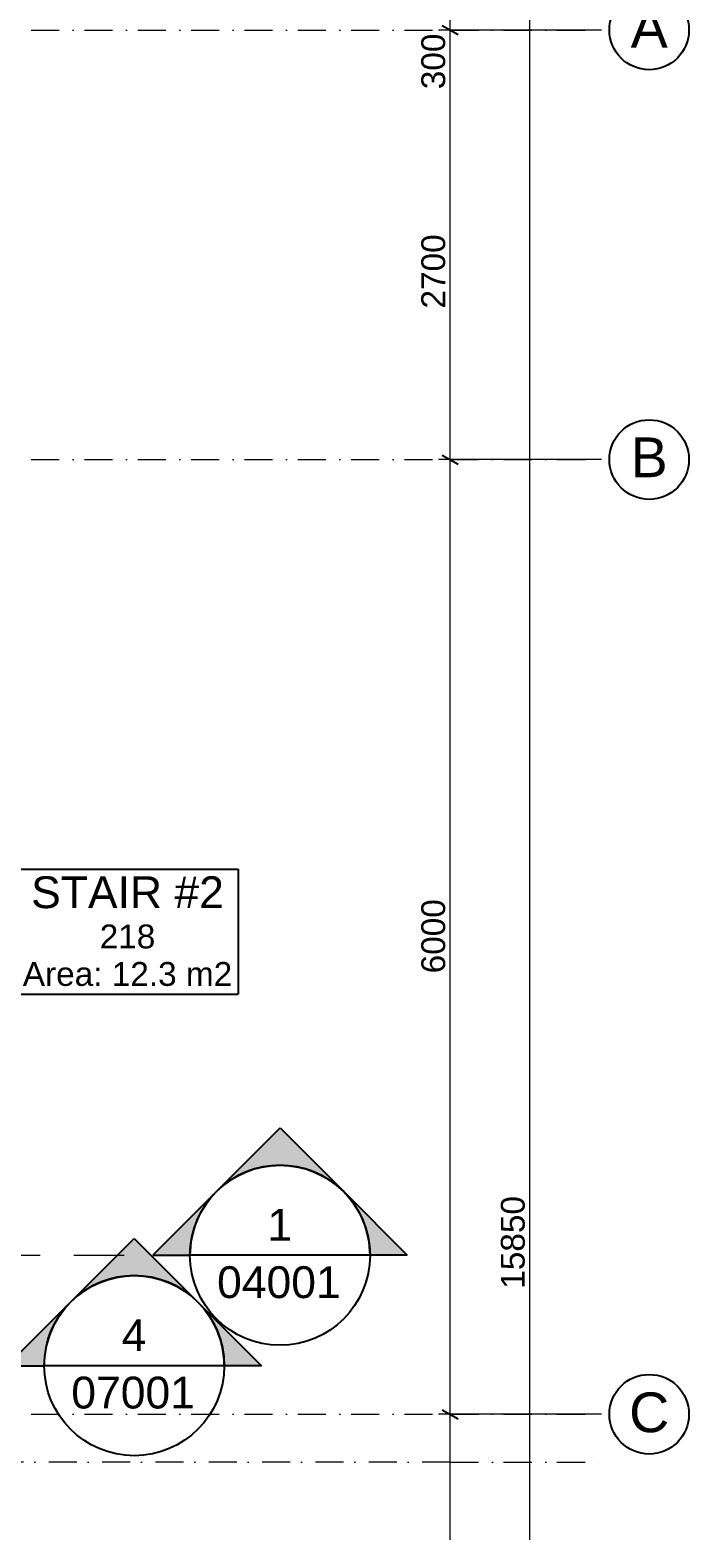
# Model space of a CAD drawing. Header units: millimetres. Extents: x -14278 to 96025, y -22378 to 34603.
# Drawn here: x 91884 to 96025, y 5823 to 15250 of the extents above; entities that cross this region are included whole.
import ezdxf
from ezdxf.enums import TextEntityAlignment as Align

# ---------------------------------------------------------------- set-up
doc = ezdxf.new("R2010")
doc.units = ezdxf.units.MM
doc.header["$MEASUREMENT"] = 0
doc.linetypes.add('Dot & Dashed', pattern=[335.138881, 176.388884, -88.194442, 0, -70.555556])
doc.linetypes.add('Long Dashed', pattern=[529.166651, 317.499995, -211.666656])
for name, color, linetype in [('A-Zz_60_50_80-P_MarkerSection', 7, 'Continuous'), ('A-Zz_60_50_80-P_MarkerSectionStairs', 7, 'Continuous'), ('NewA-SL-M_SpacesInternal', 7, 'Continuous'), ('NewA-Zz_20_20-D_DimensionGrid', 7, 'Continuous'), ('NewA-Zz_35_40_80-M_GridStructural', 7, 'Continuous')]:
    doc.layers.add(name, color=color, linetype=linetype)
doc.styles.add('GENERATED_STYLE_1', font='')
doc.styles.get('GENERATED_STYLE_1').set_extended_font_data('Arial')
doc.dimstyles.new('GENERATED_STYLE__1', dxfattribs={"dimtxt": 150, "dimasz": 76, "dimexe": 0.18, "dimexo": 300, "dimgap": 0.09, "dimtad": 1, "dimdec": 0, "dimzin": 0, "dimdsep": 46, "dimtxsty": 'GENERATED_STYLE_1', "dimblk": 'ARROWHEAD_2', "dimblk1": 'ARROWHEAD_2', "dimblk2": 'ARROWHEAD_2', "dimcen": 0.09, "dimclrd": 6, "dimclre": 6, "dimclrt": 7, "dimazin": 0, "dimtfac": 1, "dimtdec": 4, "dimtmove": 0, "dimatfit": 3, "dimfxl": 0, "dimtolj": 1, "dimtzin": 0, "dimarcsym": 0})

# ---------------------------------------------------------------- blocks, each defined once
blk = doc.blocks.new('STAIR #2_218_29_2', base_point=(92496.8, 9623.1))
at = {"layer": 'NewA-SL-M_SpacesInternal', "color": 253, "linetype": 'Continuous', "lineweight": 13}
for p, q in [((88675.8, 12550), (88675.8, 8050)), ((90701.4, 12550), (88675.8, 12550)), ((90701.4, 6700.3), (90701.4, 12550)), ((88675.8, 8050), (88351.7, 8050)), ((88351.7, 8050), (88351.7, 6700.3)), ((88351.7, 6700.3), (90701.4, 6700.3))]:
    blk.add_line(p, q, dxfattribs=at)
at = {"layer": 'NewA-SL-M_SpacesInternal', "linetype": 'Continuous'}
for p, q in [((91800.7, 9976.7), (91800.7, 9662.4)), ((91800.7, 9976.7), (93192.9, 9976.7)), ((93192.9, 9976.7), (93192.9, 9662.4)), ((91800.7, 9662.4), (91800.7, 9426.7)), ((93192.9, 9662.4), (93192.9, 9426.7)), ((91800.7, 9426.7), (91800.7, 9191)), ((93192.9, 9426.7), (93192.9, 9191)), ((91800.7, 9191), (93192.9, 9191))]:
    blk.add_line(p, q, dxfattribs=at)
at = {"layer": 'NewA-SL-M_SpacesInternal', "color": 5, "lineweight": 70, "style": 'GENERATED_STYLE_1'}
for tag, height, p in [('ROOM_NAME', 200, (92496.8, 9931)), ('ROOM_NUMBER', 150, (92496.8, 9628.1)), ('adj_text', 150, (92496.8, 9392.4))]:
    blk.add_attdef(tag, text='', height=height, dxfattribs=at).set_placement(p, align=Align.TOP_CENTER)
blk = doc.blocks.new('Standard grid marker_2')
at = {"layer": 'NewA-Zz_35_40_80-M_GridStructural', "color": 6, "linetype": 'Dot & Dashed', "lineweight": 13}
for p, q in [((1000, 0), (40175.6, 0)), ((40175.6, 0), (41175.6, 0))]:
    blk.add_line(p, q, dxfattribs=at)
at = {"layer": 'NewA-Zz_35_40_80-M_GridStructural', "linetype": 'Continuous'}
blk.add_circle((41425.6, 0), 250, dxfattribs=at)
at = {"layer": 'NewA-Zz_35_40_80-M_GridStructural', "color": 6, "linetype": 'Dot & Dashed', "lineweight": 13}
blk.add_point((40175.6, 0), dxfattribs=at)
blk.add_point((40175.6, 0), dxfattribs=at)
at = {"layer": 'NewA-Zz_35_40_80-M_GridStructural', "style": 'GENERATED_STYLE_1'}
blk.add_attdef('AC_MarkerText_1', text='', height=250, dxfattribs=at).set_placement((41425.6, 14.3), align=Align.MIDDLE_CENTER)
blk = doc.blocks.new('Standard grid marker_4')
at = {"layer": 'NewA-Zz_35_40_80-M_GridStructural', "color": 6, "linetype": 'Dot & Dashed', "lineweight": 13}
for q in [(0, 0), (40175.6, 0)]:
    blk.add_line((1000, 0), q, dxfattribs=at)
blk = doc.blocks.new('*D1038', base_point=(56001.7, 0))
at = {"layer": 'NewA-Zz_20_20-D_DimensionGrid', "linetype": 'Continuous'}
for p, q in [((95075, 15521.1), (94975, 15578.9)), ((94975, -271.1), (95075, -328.9))]:
    blk.add_line(p, q, dxfattribs=at)
at = {"layer": 'NewA-Zz_20_20-D_DimensionGrid', "color": 6, "linetype": 'Continuous', "lineweight": 13}
for p, q in [((95025, 15550), (95025, 15598.9)), ((95225, 15550), (94950, 15550)), ((95025, -300), (95025, 15550)), ((95225, -300), (94950, -300)), ((95025, -348.9), (95025, -300))]:
    blk.add_line(p, q, dxfattribs=at)
at = {"layer": 'NewA-Zz_20_20-D_DimensionGrid', "insert": (94995, 7339), "char_height": 150, "attachment_point": 7, "rotation": 90, "style": 'GENERATED_STYLE_1'}
blk.add_mtext('\\A1;{\\fArial|b0|i0|c0|p34;15850}', dxfattribs=at)
blk = doc.blocks.new('ARROWHEAD_2')
at = {"color": 0, "linetype": 'Continuous', "lineweight": 0}
for p, q in [((0, 0), (-1, 0)), ((-0.38, -0.66), (0.38, 0.66))]:
    blk.add_line(p, q, dxfattribs=at)
blk = doc.blocks.new('*D1041', base_point=(56001.7, 0))
at = {"layer": 'NewA-Zz_20_20-D_DimensionGrid', "color": 6, "linetype": 'Continuous', "lineweight": 13}
for p, q in [((95475, 6550), (94450, 6550)), ((94525, 2000), (94525, 6550)), ((95475, 2000), (94450, 2000))]:
    blk.add_line(p, q, dxfattribs=at)
at = {"layer": 'NewA-Zz_20_20-D_DimensionGrid', "linetype": 'Continuous'}
for p, q in [((94475, 6578.9), (94575, 6521.1)), ((94475, 2028.9), (94575, 1971.1))]:
    blk.add_line(p, q, dxfattribs=at)
at = {"layer": 'NewA-Zz_20_20-D_DimensionGrid', "insert": (94495, 4046.2), "char_height": 150, "attachment_point": 7, "rotation": 90, "style": 'GENERATED_STYLE_1'}
blk.add_mtext('\\A1;{\\fArial|b0|i0|c0|p34;4550}', dxfattribs=at)
blk = doc.blocks.new('*D1042', base_point=(56001.7, 0))
at = {"layer": 'NewA-Zz_20_20-D_DimensionGrid', "color": 6, "linetype": 'Continuous', "lineweight": 13}
for p, q in [((95475, 12550), (94450, 12550)), ((94525, 6550), (94525, 12550)), ((95475, 6550), (94450, 6550))]:
    blk.add_line(p, q, dxfattribs=at)
at = {"layer": 'NewA-Zz_20_20-D_DimensionGrid', "linetype": 'Continuous'}
for p, q in [((94475, 12578.9), (94575, 12521.1)), ((94475, 6578.9), (94575, 6521.1))]:
    blk.add_line(p, q, dxfattribs=at)
at = {"layer": 'NewA-Zz_20_20-D_DimensionGrid', "insert": (94495, 9321.2), "char_height": 150, "attachment_point": 7, "rotation": 90, "style": 'GENERATED_STYLE_1'}
blk.add_mtext('\\A1;{\\fArial|b0|i0|c0|p34;6000}', dxfattribs=at)
blk = doc.blocks.new('*D1043', base_point=(56001.7, 0))
at = {"layer": 'NewA-Zz_20_20-D_DimensionGrid', "linetype": 'Continuous'}
for p, q in [((94475, 15278.9), (94575, 15221.1)), ((94475, 12578.9), (94575, 12521.1))]:
    blk.add_line(p, q, dxfattribs=at)
at = {"layer": 'NewA-Zz_20_20-D_DimensionGrid', "color": 6, "linetype": 'Continuous', "lineweight": 13}
for p, q in [((95475, 15250), (94450, 15250)), ((94525, 12550), (94525, 15250)), ((95475, 12550), (94450, 12550))]:
    blk.add_line(p, q, dxfattribs=at)
at = {"layer": 'NewA-Zz_20_20-D_DimensionGrid', "char_height": 150, "attachment_point": 7, "rotation": 90, "style": 'GENERATED_STYLE_1'}
for s, insert in [('\\A1;{\\fArial|b0|i0|c0|p34;300}', (94495, 14877.9)), ('\\A1;{\\fArial|b0|i0|c0|p34;2700}', (94495, 13499.6))]:
    blk.add_mtext(s, dxfattribs=dict(at, insert=insert))
blk = doc.blocks.new('*D1044', base_point=(56001.7, 0))
at = {"layer": 'NewA-Zz_20_20-D_DimensionGrid', "linetype": 'Continuous'}
for p, q in [((94575, 15521.1), (94475, 15578.9)), ((94475, 15278.9), (94575, 15221.1))]:
    blk.add_line(p, q, dxfattribs=at)
at = {"layer": 'NewA-Zz_20_20-D_DimensionGrid', "color": 6, "linetype": 'Continuous', "lineweight": 13}
for p, q in [((94525, 15550), (94525, 15598.9)), ((95225, 15550), (94450, 15550)), ((94525, 15250), (94525, 15550)), ((95475, 15250), (94450, 15250))]:
    blk.add_line(p, q, dxfattribs=at)
blk = doc.blocks.new('Cutting Plane_19_2', base_point=(92539.1, 6855.5))
at = {"layer": 'A-Zz_60_50_80-P_MarkerSectionStairs', "linetype": 'Continuous'}
for points in [[(92939.1, 7255.5, 0.414214), (92139.1, 7255.5), (92539.1, 7655.5)], [(91739.1, 6855.5), (91973.4, 6855.5, -0.198912), (92139.1, 7255.5)], [(93339.1, 6855.5), (93104.8, 6855.5, 0.198912), (92939.1, 7255.5)]]:
    blk.add_hatch(color=256, dxfattribs=at).paths.add_polyline_path(points)
for p, q in [((92139.1, 7255.5), (92539.1, 7655.5)), ((92539.1, 7655.5), (92939.1, 7255.5)), ((92139.1, 7255.5), (91739.1, 6855.5)), ((92939.1, 7255.5), (93339.1, 6855.5)), ((91739.1, 6855.5), (91973.4, 6855.5)), ((93104.8, 6855.5), (91973.4, 6855.5)), ((93339.1, 6855.5), (93104.8, 6855.5))]:
    blk.add_line(p, q, dxfattribs=at)
at = {"layer": 'A-Zz_60_50_80-P_MarkerSectionStairs', "color": 6, "linetype": 'Long Dashed', "lineweight": 13}
blk.add_line((91739.1, 6855.5), (87406.7, 6855.5), dxfattribs=at)
at = {"layer": 'A-Zz_60_50_80-P_MarkerSectionStairs', "linetype": 'Continuous'}
blk.add_circle((92539.1, 6855.5), 565.7, dxfattribs=at)
for start, end in [(45, 135), (135, 180), (0, 45)]:
    blk.add_arc((92539.1, 6855.5), 565.7, start, end, dxfattribs=at)
at = {"layer": 'A-Zz_60_50_80-P_MarkerSectionStairs', "char_height": 200, "attachment_point": 9, "style": 'GENERATED_STYLE_1'}
for s, insert in [('\\A1;{\\fArial|b0|i0|c0|p34;4}', (92615.4, 6946.9)), ('\\A1;{\\fArial|b0|i0|c0|p34;07001}', (92920.5, 6583.6))]:
    blk.add_mtext(s, dxfattribs=dict(at, insert=insert))
blk = doc.blocks.new('Cutting Plane_24_2', base_point=(52761.9, 7549.3))
at = {"layer": 'A-Zz_60_50_80-P_MarkerSection', "linetype": 'Continuous'}
for points in [[(93855.1, 7949.3, 0.414214), (93055.1, 7949.3), (93455.1, 8349.3)], [(92655.1, 7549.3), (92889.4, 7549.3, -0.198912), (93055.1, 7949.3)], [(94255.1, 7549.3), (94020.8, 7549.3, 0.198912), (93855.1, 7949.3)]]:
    blk.add_hatch(color=256, dxfattribs=at).paths.add_polyline_path(points)
for p, q in [((93055.1, 7949.3), (93455.1, 8349.3)), ((93455.1, 8349.3), (93855.1, 7949.3)), ((93055.1, 7949.3), (92655.1, 7549.3)), ((93855.1, 7949.3), (94255.1, 7549.3)), ((92655.1, 7549.3), (92889.4, 7549.3)), ((94020.8, 7549.3), (92889.4, 7549.3)), ((94255.1, 7549.3), (94020.8, 7549.3))]:
    blk.add_line(p, q, dxfattribs=at)
at = {"layer": 'A-Zz_60_50_80-P_MarkerSection', "color": 6, "linetype": 'Long Dashed', "lineweight": 13}
blk.add_line((88455.1, 7549.3), (92655.1, 7549.3), dxfattribs=at)
at = {"layer": 'A-Zz_60_50_80-P_MarkerSection', "linetype": 'Continuous'}
blk.add_circle((93455.1, 7549.3), 565.7, dxfattribs=at)
for start, end in [(45, 135), (135, 180), (0, 45)]:
    blk.add_arc((93455.1, 7549.3), 565.7, start, end, dxfattribs=at)
at = {"layer": 'A-Zz_60_50_80-P_MarkerSection', "char_height": 200, "attachment_point": 9, "style": 'GENERATED_STYLE_1'}
for s, insert in [('\\A1;{\\fArial|b0|i0|c0|p34;1}', (93531.4, 7640.8)), ('\\A1;{\\fArial|b0|i0|c0|p34;04001}', (93836.5, 7277.4))]:
    blk.add_mtext(s, dxfattribs=dict(at, insert=insert))

msp = doc.modelspace()

# ---------------------------------------------------------------- block references
at = {"layer": 'A-Zz_60_50_80-P_MarkerSection', "color": 6, "lineweight": 13}
msp.add_blockref('Cutting Plane_24_2', (52761.9, 7549.3), dxfattribs=at)
at = {"layer": 'A-Zz_60_50_80-P_MarkerSectionStairs', "color": 6, "lineweight": 13}
msp.add_blockref('Cutting Plane_19_2', (92539.1, 6855.5), dxfattribs=at)
at = {"layer": 'NewA-SL-M_SpacesInternal', "linetype": 'Continuous'}
msp.add_blockref('STAIR #2_218_29_2', (92496.8, 9623.1), dxfattribs=at).add_auto_attribs({'ROOM_NAME': 'STAIR #2', 'ROOM_NUMBER': '218', 'adj_text': 'Area: 12.3 m2'})
at = {"layer": 'NewA-Zz_35_40_80-M_GridStructural', "color": 1, "linetype": 'Continuous', "lineweight": 18}
ref = msp.add_blockref('Standard grid marker_2', (54349.4, 15250), dxfattribs=dict(at, zscale=1000))
ref.add_attrib('AC_MarkerText_1', 'A', dxfattribs={"color": 7, "height": 250, "style": 'GENERATED_STYLE_1'}).set_placement((95775, 15264.3), align=Align.MIDDLE_CENTER)
ref = msp.add_blockref('Standard grid marker_2', (54349.4, 12550), dxfattribs=dict(at, zscale=1000))
ref.add_attrib('AC_MarkerText_1', 'B', dxfattribs={"color": 7, "height": 250, "style": 'GENERATED_STYLE_1'}).set_placement((95775, 12564.3), align=Align.MIDDLE_CENTER)
ref = msp.add_blockref('Standard grid marker_2', (54349.4, 6550), dxfattribs=dict(at, zscale=1000))
ref.add_attrib('AC_MarkerText_1', 'C', dxfattribs={"color": 7, "height": 250, "style": 'GENERATED_STYLE_1'}).set_placement((95775, 6562.2), align=Align.MIDDLE_CENTER)
at = {"layer": 'NewA-Zz_35_40_80-M_GridStructural', "color": 1, "linetype": 'Continuous', "lineweight": 18, "zscale": 1000, "rotation": 180}
msp.add_blockref('Standard grid marker_4', (95525, 6250), dxfattribs=at)

# ---------------------------------------------------------------- dimensions: what is measured, and where the dimension line sits
at = {"layer": 'NewA-Zz_20_20-D_DimensionGrid', "color": 6, "linetype": 'Continuous', "lineweight": 13}
for base, p1, p2, picture, middle in [((94525, 15550), (95775, 15250), (95525, 15550), '*D1044', (94420, 15054.5)), ((95025, 15550), (95525, -300), (95525, 15550), '*D1038', (94920, 7633.3)), ((94525, 15250), (95775, 12550), (95775, 15250), '*D1043', (94420, 13735.1)), ((94525, 12550), (95775, 6550), (95775, 12550), '*D1042', (94420, 9556.7)), ((94525, 6550), (95775, 2000), (95775, 6550), '*D1041', (94420, 4281.7))]:
    dim = msp.add_linear_dim(base=base, p1=p1, p2=p2, angle=90, dimstyle='GENERATED_STYLE__1', dxfattribs=at)
    dim.commit()
    dim.dimension.update_dxf_attribs({"geometry": picture, "text_midpoint": middle, "dimtype": 160, "text_rotation": 90})

doc.saveas('drawing.dxf')
